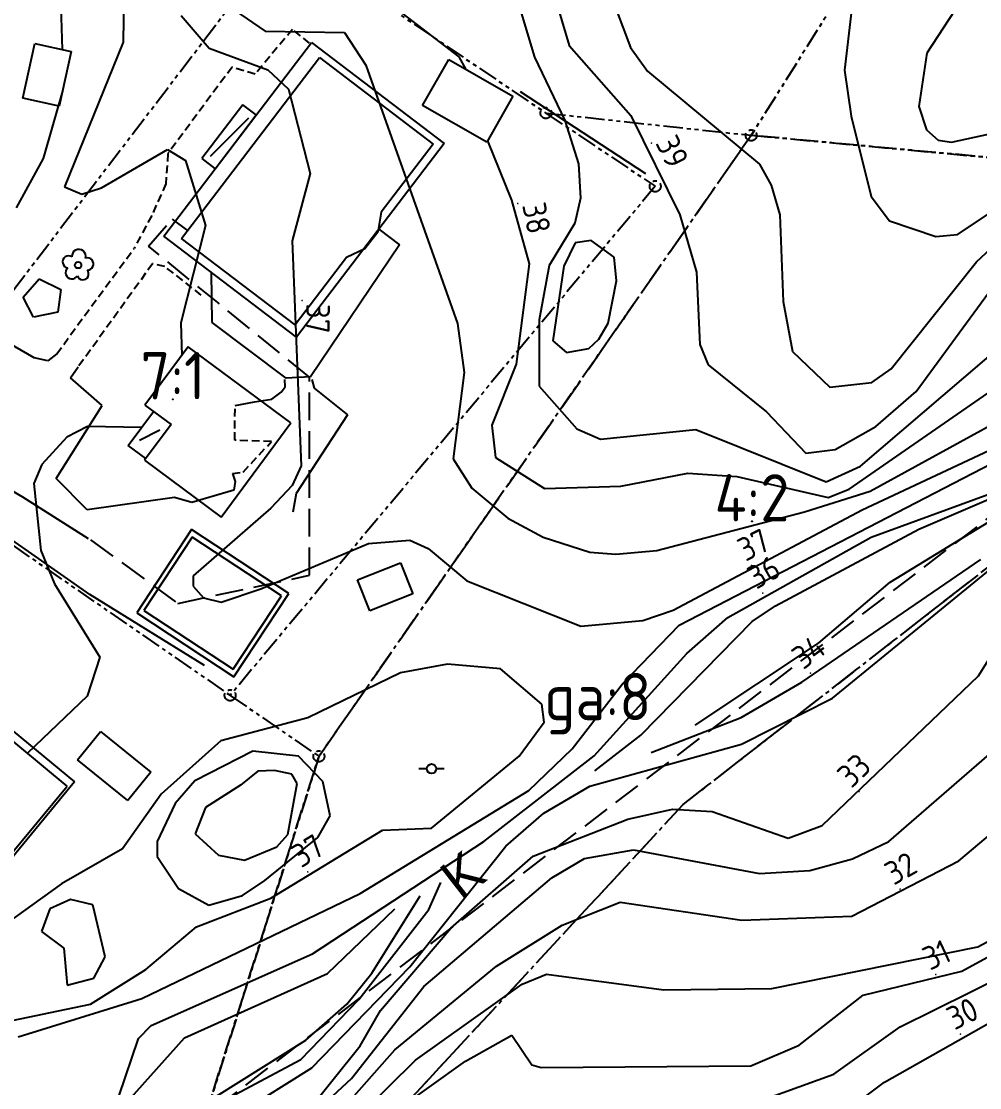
# Model space of a CAD drawing. Header units: metres. Extents: x 139929 to 143267, y 6401995 to 6404511.
# Drawn here: x 140581.7 to 140642.5, y 6402341.9 to 6402409.6 of the extents above; entities that cross this region are included whole.
import ezdxf
from ezdxf.enums import TextEntityAlignment as Align

# ---------------------------------------------------------------- set-up
doc = ezdxf.new("R2010")
doc.units = ezdxf.units.M
for name, pattern in [('DASHED', [0.75, 0.5, -0.25]), ('DASHED2', [3, 2, -1]), ('DGN Style 3', [2.464518, 1.76037, -0.704148]), ('HAECK', [0]), ('PHANTOM', [2.5, 1.25, -0.25, 0.25, -0.25, 0.25, -0.25])]:
    doc.linetypes.add(name, pattern=pattern)
doc.layers.add('LM_GRÄNSPUNKT_TEXT_NY', color=94, linetype='Continuous', lineweight=25)
for name, color, linetype in [('M-BEF-BELYSNINGSSTOLPE', 4, 'Continuous'), ('M-BEF-BYGGNAD', 3, 'Continuous'), ('M-BEF-HÄCK', 7, 'Continuous'), ('M-BEF-MUR', 4, 'Continuous'), ('M-BEF-NIVÅKURVA-PRIMÄR-0.5M', 12, 'Continuous'), ('M-BEF-NIVÅKURVA-PRIMÄR-1.0M', 12, 'Continuous'), ('M-BEF-STAKET', 4, 'STAKET'), ('M-BEF-TELE', 4, 'TELELEDNING'), ('M-BEF-TELE-INFO', 4, 'Continuous'), ('M-BEF-TELE-TEXT', 1, 'Continuous'), ('M-BEF-TRÄD', 4, 'Continuous'), ('M-BEF-VÄGKANT', 1, 'DASHED'), ('M-BEF-VÄGKANTSTÖD', 1, 'Continuous'), ('M-FASTIGHETSBETECKNING', 3, 'Continuous'), ('M-GR-FASTIGHETSGRÄNS', 3, 'PHANTOM'), ('M-GR-RÄTTIGHETSGRÄNS', 3, 'DASHED')]:
    doc.layers.add(name, color=color, linetype=linetype)
doc.styles.add('ISO', font='iso.shx', dxfattribs={"height": 2.5})
doc.styles.add('ITALICC', font='italicc', dxfattribs={"oblique": 10})
doc.styles.add('Style-font35', font='font35.shx')
doc.linetypes.add('STAKET', pattern='A,7,[134,morastr.shx,S=0.8,R=0,X=0,Y=0],0.6,[134,morastr.shx,S=0.8,R=0,X=0,Y=0],1', length=8.6)
doc.linetypes.add('TELELEDNING', pattern='A,3,-0.5,["T",Standard,S=0.5,R=0,X=0,Y=-0.25],-0.5', length=4)

# ---------------------------------------------------------------- blocks, each defined once
blk = doc.blocks.new('osynlig cirkel')
blk.add_circle((0, 0), 0.005)
blk = doc.blocks.new('OSYNLIG')
blk.add_blockref('osynlig cirkel', (0, 0))
blk = doc.blocks.new('PRI_L_ALLM')
for points in [[(-0.3, 0, 0), (-0.8, 0, 0)], [(0.8, 0, 0), (0.3, 0, 0)]]:
    blk.add_polyline3d(points)
blk.add_circle((0, 0), 0.3)
blk = doc.blocks.new('LIGGARPUNKT')
blk.add_circle((0, 0), 0.35)
at = {"layer": 'LM_GRÄNSPUNKT_TEXT_NY', "style": 'ITALICC', "oblique": 10}
blk.add_attdef('PUNKTBETECKNING', (0.5, -0.35), '', height=0.7, dxfattribs=at)
blk = doc.blocks.new('PRI_V_POLLARE')
blk.add_circle((0, 0), 0.2)
blk = doc.blocks.new('PRI_M_LÖVTRÄD')
blk.add_circle((0, 0), 0.2)
for centre, radius, start, end in [((0.047722, 0.56156), 0.443002, 345.022908, 184.096476), ((-0.601762, 0.206006), 0.384732, 57.341651, 261.23001), ((0.585988, 0.07036), 0.392534, 269.444378, 106.321877), ((-0.395828, -0.476108), 0.401424, 131.233971, 330.911027), ((0.306072, -0.564084), 0.367104, 196.976003, 41.224955)]:
    blk.add_arc(centre, radius, start, end)
blk = doc.blocks.new('PRI_NIVÅ_HÖJDPKT')
at = {"color": 0, "linetype": 'Continuous', "lineweight": -3}
blk.add_circle((183, 184), 0.0005, dxfattribs=at)

msp = doc.modelspace()

# ---------------------------------------------------------------- linework, layer by layer
at = {"layer": 'M-BEF-BYGGNAD'}
for p, q in [((140581.748, 6402404.773), (140582.511, 6402408.234)), ((140581.748, 6402404.773), (140582.511, 6402408.234)), ((140582.511, 6402408.234), (140584.833, 6402407.723)), ((140582.511, 6402408.234), (140584.833, 6402407.723)), ((140590.717, 6402395.998), (140600.096, 6402408.313)), ((140600.096, 6402408.313), (140608.524, 6402401.895)), ((140584.833, 6402407.723), (140584.07, 6402404.262)), ((140584.833, 6402407.723), (140584.07, 6402404.262)), ((140591.843, 6402395.859), (140600.612, 6402407.359)), ((140591.843, 6402395.859), (140600.612, 6402407.359)), ((140600.612, 6402407.359), (140607.816, 6402401.855)), ((140600.612, 6402407.359), (140607.816, 6402401.855)), ((140607.154, 6402404.292), (140608.82, 6402407.216)), ((140608.82, 6402407.216), (140612.891, 6402404.896)), ((140584.07, 6402404.262), (140581.748, 6402404.773)), ((140584.07, 6402404.262), (140581.748, 6402404.773)), ((140612.891, 6402404.896), (140611.225, 6402401.972)), ((140595.729, 6402404.354), (140593.127, 6402400.938)), ((140596.585, 6402403.703), (140595.729, 6402404.354)), ((140611.225, 6402401.972), (140607.154, 6402404.292)), ((140593.684, 6402401.091), (140596.123, 6402403.517)), ((140593.983, 6402400.286), (140596.585, 6402403.703)), ((140608.524, 6402401.895), (140599.145, 6402389.58)), ((140607.816, 6402401.855), (140604.51, 6402397.523)), ((140607.816, 6402401.855), (140604.51, 6402397.523)), ((140593.127, 6402400.938), (140593.983, 6402400.286)), ((140604.51, 6402397.523), (140604.301, 6402396.26)), ((140604.51, 6402397.523), (140604.301, 6402396.26)), ((140599.145, 6402389.58), (140590.717, 6402395.998)), ((140599.047, 6402390.365), (140591.843, 6402395.859)), ((140599.047, 6402390.365), (140591.843, 6402395.859)), ((140604.301, 6402396.26), (140603.488, 6402395.195)), ((140604.301, 6402396.26), (140603.488, 6402395.195)), ((140604.371, 6402396.442), (140605.679, 6402395.457)), ((140605.679, 6402395.457), (140600.036, 6402387.064)), ((140603.488, 6402395.195), (140602.311, 6402394.642)), ((140603.488, 6402395.195), (140602.311, 6402394.642)), ((140602.311, 6402394.642), (140599.047, 6402390.365)), ((140602.311, 6402394.642), (140599.047, 6402390.365)), ((140581.769, 6402392.13), (140582.799, 6402393.285)), ((140582.799, 6402393.285), (140584.162, 6402392.612)), ((140593.785, 6402390.52), (140593.742, 6402393.694)), ((140584.162, 6402392.612), (140583.982, 6402391.165)), ((140582.44, 6402390.86), (140581.769, 6402392.13)), ((140583.982, 6402391.165), (140582.44, 6402390.86)), ((140598.491, 6402386.976), (140593.785, 6402390.52)), ((140592.256, 6402388.971), (140589.515, 6402385.266)), ((140598.785, 6402384.139), (140592.256, 6402388.971)), ((140600.036, 6402387.064), (140598.491, 6402386.976)), ((140589.515, 6402385.266), (140591.172, 6402384.04)), ((140588.447, 6402382.695), (140590.055, 6402384.867)), ((140590.055, 6402384.867), (140591.172, 6402384.04)), ((140589.164, 6402383.049), (140590.454, 6402383.687)), ((140591.172, 6402384.04), (140589.484, 6402381.761)), ((140594.356, 6402378.155), (140598.785, 6402384.139)), ((140589.564, 6402381.869), (140588.447, 6402382.695)), ((140589.484, 6402381.761), (140594.356, 6402378.155)), ((140592.479, 6402377.368), (140588.99, 6402372.075)), ((140592.52, 6402376.886), (140589.45, 6402372.227)), ((140598.649, 6402373.302), (140592.479, 6402377.368)), ((140598.19, 6402373.15), (140592.52, 6402376.886)), ((140603.019, 6402374.163), (140605.75, 6402375.252)), ((140605.75, 6402375.252), (140606.538, 6402373.278)), ((140603.807, 6402372.188), (140603.019, 6402374.163)), ((140595.119, 6402368.491), (140598.19, 6402373.15)), ((140595.16, 6402368.009), (140598.649, 6402373.302)), ((140606.538, 6402373.278), (140603.807, 6402372.188)), ((140588.99, 6402372.075), (140595.16, 6402368.009)), ((140589.45, 6402372.227), (140595.119, 6402368.491)), ((140584.569, 6402361.049), (140579.462, 6402365.295)), ((140580.652, 6402364.959), (140585.047, 6402361.325)), ((140585.231, 6402362.733), (140586.685, 6402364.533)), ((140585.231, 6402362.733), (140586.685, 6402364.533)), ((140586.685, 6402364.533), (140589.877, 6402361.955)), ((140586.685, 6402364.533), (140589.877, 6402361.955)), ((140588.424, 6402360.156), (140585.231, 6402362.733)), ((140588.424, 6402360.156), (140585.231, 6402362.733)), ((140589.877, 6402361.955), (140588.424, 6402360.156)), ((140589.877, 6402361.955), (140588.424, 6402360.156)), ((140585.047, 6402361.325), (140580.038, 6402355.268)), ((140580.299, 6402355.915), (140584.569, 6402361.049))]:
    msp.add_line(p, q, dxfattribs=at)
at = {"layer": 'M-BEF-HÄCK', "lineweight": -3}
for p, q in [((140586.017, 6402373.239), (140578.803, 6402378.291)), ((140593.301, 6402368.73), (140586.017, 6402373.239))]:
    msp.add_line(p, q, dxfattribs=at)
at = {"layer": 'M-BEF-HÄCK', "color": 1, "linetype": 'HAECK', "lineweight": -3}
for p, q in [((140586.017, 6402373.239), (140578.803, 6402378.291)), ((140593.301, 6402368.73), (140586.017, 6402373.239))]:
    msp.add_line(p, q, dxfattribs=at)
at = {"layer": 'M-BEF-MUR', "lineweight": -3}
for p, q in [((140582.477, 6402388.273), (140579.069, 6402390.238)), ((140583.907, 6402388.522), (140583.351, 6402388.085)), ((140583.351, 6402388.085), (140582.477, 6402388.273)), ((140584.784, 6402387.005), (140585.276, 6402387.692)), ((140586.796, 6402385.248), (140584.784, 6402387.005)), ((140583.873, 6402380.6), (140586.796, 6402385.248))]:
    msp.add_line(p, q, dxfattribs=at)
at = {"layer": 'M-BEF-NIVÅKURVA-PRIMÄR-0.5M', "linetype": 'Continuous', "lineweight": -3}
for p, q in [((140588.267, 6402417.001, 36.5), (140588.136, 6402408.318, 36.5)), ((140611.782, 6402415.615, 38.5), (140614.255, 6402407.383, 38.5)), ((140595.192, 6402410.363, 37.5), (140597.142, 6402409.032, 37.5)), ((140619.385, 6402410.563, 39.5), (140620.353, 6402407.984, 39.5)), ((140640.949, 6402410.309, 40.5), (140639.181, 6402407.636, 40.5)), ((140597.142, 6402409.032, 37.5), (140602.181, 6402408.942, 37.5)), ((140602.181, 6402408.942, 37.5), (140603.541, 6402406.855, 37.5)), ((140588.136, 6402408.318, 36.5), (140584.402, 6402399.126, 36.5)), ((140620.353, 6402407.984, 39.5), (140621.44, 6402406.492, 39.5)), ((140614.255, 6402407.383, 38.5), (140616.191, 6402403.356, 38.5)), ((140639.181, 6402407.636, 40.5), (140638.675, 6402404.23, 40.5)), ((140603.541, 6402406.855, 37.5), (140609.376, 6402390.453, 37.5)), ((140621.44, 6402406.492, 39.5), (140628.561, 6402400.572, 39.5)), ((140638.675, 6402404.23, 40.5), (140639.167, 6402402.758, 40.5)), ((140616.191, 6402403.356, 38.5), (140617.051, 6402400.587, 38.5)), ((140639.167, 6402402.758, 40.5), (140639.899, 6402402.098, 40.5)), ((140640.741, 6402401.965, 40.5), (140644.733, 6402402.83, 40.5)), ((140642.331, 6402394.371, 39.5), (140651.744, 6402403.156, 39.5)), ((140639.899, 6402402.098, 40.5), (140640.741, 6402401.965, 40.5)), ((140586.748, 6402399.074, 36.5), (140590.956, 6402401.497, 36.5)), ((140590.956, 6402401.497, 36.5), (140592.079, 6402400.809, 36.5)), ((140592.079, 6402400.809, 36.5), (140593.368, 6402396.675, 36.5)), ((140617.051, 6402400.587, 38.5), (140617.178, 6402398.412, 38.5)), ((140628.561, 6402400.572, 39.5), (140629.3, 6402399.24, 39.5)), ((140629.3, 6402399.24, 39.5), (140629.852, 6402397.366, 39.5)), ((140584.402, 6402399.126, 36.5), (140585.503, 6402398.676, 36.5)), ((140585.503, 6402398.676, 36.5), (140586.748, 6402399.074, 36.5)), ((140617.178, 6402398.412, 38.5), (140616.815, 6402396.826, 38.5)), ((140629.852, 6402397.366, 39.5), (140630.065, 6402391.843, 39.5)), ((140593.368, 6402396.675, 36.5), (140591.783, 6402390.486, 36.5)), ((140616.815, 6402396.826, 38.5), (140615.194, 6402394.138, 38.5)), ((140634.965, 6402381.39, 38.5), (140652.402, 6402396.298, 38.5)), ((140615.194, 6402394.138, 38.5), (140614.558, 6402390.679, 38.5)), ((140636.926, 6402387.577, 39.5), (140642.331, 6402394.371, 39.5)), ((140630.065, 6402391.843, 39.5), (140630.642, 6402388.678, 39.5)), ((140591.783, 6402390.486, 36.5), (140591.853, 6402388.425, 36.5)), ((140609.376, 6402390.453, 37.5), (140609.793, 6402387.338, 37.5)), ((140614.558, 6402390.679, 38.5), (140614.547, 6402386.466, 38.5)), ((140635.585, 6402379.793, 37.5), (140652.327, 6402389.005, 37.5)), ((140630.642, 6402388.678, 39.5), (140633.019, 6402386.397, 39.5)), ((140609.793, 6402387.338, 37.5), (140609.087, 6402381.847, 37.5)), ((140635.681, 6402386.712, 39.5), (140636.926, 6402387.577, 39.5)), ((140614.547, 6402386.466, 38.5), (140616.939, 6402383.765, 38.5)), ((140633.019, 6402386.397, 39.5), (140635.681, 6402386.712, 39.5)), ((140585.857, 6402383.904, 36.5), (140584.553, 6402383.223, 36.5)), ((140589.296, 6402383.841, 36.5), (140585.857, 6402383.904, 36.5)), ((140616.939, 6402383.765, 38.5), (140618.448, 6402383.111, 38.5)), ((140618.448, 6402383.111, 38.5), (140624.507, 6402383.713, 38.5)), ((140624.507, 6402383.713, 38.5), (140632.79, 6402380.397, 38.5)), ((140584.553, 6402383.223, 36.5), (140582.963, 6402381.492, 36.5)), ((140609.087, 6402381.847, 37.5), (140610.289, 6402379.994, 37.5)), ((140623.448, 6402371.285, 36.5), (140643.908, 6402381.87, 36.5)), ((140582.963, 6402381.492, 36.5), (140582.464, 6402380.297, 36.5)), ((140632.79, 6402380.397, 38.5), (140634.965, 6402381.39, 38.5)), ((140582.464, 6402380.297, 36.5), (140582.907, 6402376.027, 36.5)), ((140610.289, 6402379.994, 37.5), (140612.559, 6402378.082, 37.5)), ((140631.418, 6402378.479, 37.5), (140635.585, 6402379.793, 37.5)), ((140636.848, 6402374.008, 34.5), (140646.19, 6402379.743, 34.5)), ((140638.664, 6402377.39, 35.5), (140643.723, 6402379.54, 35.5)), ((140622.025, 6402376.021, 37.5), (140631.418, 6402378.479, 37.5)), ((140612.559, 6402378.082, 37.5), (140614.809, 6402376.867, 37.5)), ((140614.809, 6402376.867, 37.5), (140617.774, 6402375.925, 37.5)), ((140629.577, 6402372.516, 35.5), (140638.664, 6402377.39, 35.5)), ((140582.907, 6402376.027, 36.5), (140583.77, 6402373.913, 36.5)), ((140617.774, 6402375.925, 37.5), (140619.419, 6402375.805, 37.5)), ((140619.419, 6402375.805, 37.5), (140622.025, 6402376.021, 37.5)), ((140633.179, 6402366.643, 33.5), (140643.227, 6402374.848, 33.5)), ((140583.77, 6402373.913, 36.5), (140586.652, 6402369.245, 36.5)), ((140632.295, 6402370.151, 34.5), (140636.848, 6402374.008, 34.5)), ((140628.083, 6402371.515, 35.5), (140629.577, 6402372.516, 35.5)), ((140621.01, 6402364.298, 35.5), (140628.083, 6402371.515, 35.5)), ((140619.846, 6402367.562, 36.5), (140623.448, 6402371.285, 36.5)), ((140624.457, 6402364.928, 34.5), (140632.295, 6402370.151, 34.5)), ((140586.652, 6402369.245, 36.5), (140585.84, 6402366.766, 36.5)), ((140616.655, 6402363.427, 36.5), (140619.846, 6402367.562, 36.5)), ((140585.84, 6402366.766, 36.5), (140582.047, 6402363.146, 36.5)), ((140627.413, 6402363.734, 33.5), (140633.179, 6402366.643, 33.5)), ((140618.085, 6402362.031, 35.5), (140621.01, 6402364.298, 35.5)), ((140596.373, 6402363.274, 37.5), (140592.675, 6402361.394, 37.5)), ((140599.26, 6402362.97, 37.5), (140596.373, 6402363.274, 37.5)), ((140613.896, 6402360.786, 36.5), (140616.655, 6402363.427, 36.5)), ((140617.784, 6402361.06, 33.5), (140627.413, 6402363.734, 33.5)), ((140636.766, 6402357.552, 32.5), (140643.47, 6402363.376, 32.5)), ((140600.821, 6402361.347, 37.5), (140599.26, 6402362.97, 37.5)), ((140592.675, 6402361.394, 37.5), (140591.443, 6402359.959, 37.5)), ((140601.278, 6402359.176, 37.5), (140600.821, 6402361.347, 37.5)), ((140603.182, 6402354.243, 36.5), (140613.896, 6402360.786, 36.5)), ((140614.862, 6402359.346, 33.5), (140617.784, 6402361.06, 33.5)), ((140591.443, 6402359.959, 37.5), (140590.298, 6402357.549, 37.5)), ((140612.44, 6402357.252, 33.5), (140614.862, 6402359.346, 33.5)), ((140600.506, 6402357.795, 37.5), (140601.278, 6402359.176, 37.5)), ((140590.298, 6402357.549, 37.5), (140590.282, 6402356.595, 37.5)), ((140597.128, 6402355.056, 37.5), (140600.506, 6402357.795, 37.5)), ((140606.342, 6402349.573, 33.5), (140612.44, 6402357.252, 33.5)), ((140634.467, 6402356.436, 32.5), (140636.766, 6402357.552, 32.5)), ((140590.282, 6402356.595, 37.5), (140591.648, 6402354.554, 37.5)), ((140617.427, 6402356.468, 32.5), (140620.547, 6402357.008, 32.5)), ((140620.547, 6402357.008, 32.5), (140628.544, 6402355.512, 32.5)), ((140615.357, 6402355.228, 32.5), (140617.427, 6402356.468, 32.5)), ((140631.754, 6402355.706, 32.5), (140634.467, 6402356.436, 32.5)), ((140607.236, 6402348.323, 32.5), (140615.357, 6402355.228, 32.5)), ((140628.544, 6402355.512, 32.5), (140631.754, 6402355.706, 32.5)), ((140591.648, 6402354.554, 37.5), (140593.562, 6402353.506, 37.5)), ((140595.72, 6402354.103, 37.5), (140597.128, 6402355.056, 37.5)), ((140584.785, 6402353.868, 37.5), (140583.48, 6402353.267, 37.5)), ((140586.205, 6402353.525, 37.5), (140584.785, 6402353.868, 37.5)), ((140589.32, 6402347.577, 36.5), (140603.182, 6402354.243, 36.5)), ((140593.562, 6402353.506, 37.5), (140595.72, 6402354.103, 37.5)), ((140603.916, 6402349.181, 34.5), (140606.992, 6402354.089, 34.5)), ((140583.48, 6402353.267, 37.5), (140582.952, 6402351.821, 37.5)), ((140586.994, 6402350.216, 37.5), (140586.205, 6402353.525, 37.5)), ((140601.116, 6402349.159, 35.5), (140605.39, 6402353.269, 35.5)), ((140582.952, 6402351.821, 37.5), (140584.351, 6402350.775, 37.5)), ((140642.429, 6402350.853, 31.5), (140644.353, 6402351.888, 31.5)), ((140584.351, 6402350.775, 37.5), (140584.565, 6402348.409, 37.5)), ((140629.326, 6402348.212, 31.5), (140642.429, 6402350.853, 31.5)), ((140637.497, 6402345.761, 30.5), (140647.43, 6402350.698, 30.5)), ((140586.263, 6402348.859, 37.5), (140586.994, 6402350.216, 37.5)), ((140592.036, 6402345.06, 35.5), (140601.116, 6402349.159, 35.5)), ((140600.123, 6402343.171, 33.5), (140606.342, 6402349.573, 33.5)), ((140602.33, 6402347.21, 34.5), (140603.916, 6402349.181, 34.5)), ((140613.475, 6402348.487, 31.5), (140615.031, 6402349.104, 31.5)), ((140615.031, 6402349.104, 31.5), (140622.469, 6402348.119, 31.5)), ((140584.565, 6402348.409, 37.5), (140586.263, 6402348.859, 37.5)), ((140606.707, 6402343.65, 31.5), (140613.475, 6402348.487, 31.5)), ((140602.633, 6402342.485, 32.5), (140607.236, 6402348.323, 32.5)), ((140622.469, 6402348.119, 31.5), (140629.326, 6402348.212, 31.5)), ((140581.457, 6402345.136, 36.5), (140589.32, 6402347.577, 36.5)), ((140599.724, 6402344.93, 34.5), (140602.33, 6402347.21, 34.5)), ((140633.268, 6402342.752, 30.5), (140637.497, 6402345.761, 30.5)), ((140587.546, 6402340.062, 35.5), (140592.036, 6402345.06, 35.5)), ((140592.649, 6402340.471, 34.5), (140599.724, 6402344.93, 34.5)), ((140599.914, 6402336.965, 31.5), (140606.707, 6402343.65, 31.5)), ((140593.758, 6402339.195, 33.5), (140600.123, 6402343.171, 33.5)), ((140598.614, 6402338.763, 32.5), (140602.633, 6402342.485, 32.5)), ((140626.846, 6402340.436, 30.5), (140633.268, 6402342.752, 30.5))]:
    msp.add_line(p, q, dxfattribs=at)
at = {"layer": 'M-BEF-NIVÅKURVA-PRIMÄR-1.0M', "linetype": 'Continuous', "lineweight": -3}
for p, q in [((140584.118, 6402412.133, 36), (140584.246, 6402407.852, 36)), ((140615.21, 6402412.394, 39), (140616.452, 6402408.113, 39)), ((140591.81, 6402410.015, 37), (140593.598, 6402407.934, 37)), ((140605.626, 6402410.346, 38), (140609.448, 6402407.4, 38)), ((140634.403, 6402410.332, 40), (140633.955, 6402406.557, 40)), ((140616.452, 6402408.113, 39), (140620.378, 6402403.67, 39)), ((140593.598, 6402407.934, 37), (140597.312, 6402406.571, 37)), ((140609.448, 6402407.4, 38), (140609.903, 6402406.598, 38)), ((140597.312, 6402406.571, 37), (140598.637, 6402405.34, 37)), ((140633.955, 6402406.557, 40), (140634.374, 6402403.624, 40)), ((140598.637, 6402405.34, 37), (140600.008, 6402399.975, 37)), ((140584.28, 6402405.215, 36), (140583.057, 6402400.942, 36)), ((140620.378, 6402403.67, 39), (140623.49, 6402397.362, 39)), ((140634.374, 6402403.624, 40), (140635.649, 6402398.525, 40)), ((140611.272, 6402402.055, 38), (140612.808, 6402398.297, 38)), ((140583.057, 6402400.942, 36), (140581.339, 6402397.797, 36)), ((140600.008, 6402399.975, 37), (140598.869, 6402395.707, 37)), ((140635.649, 6402398.525, 40), (140636.807, 6402396.978, 40)), ((140612.808, 6402398.297, 38), (140613.911, 6402394.251, 38)), ((140641.134, 6402396.098, 40), (140644.098, 6402398.08, 40)), ((140623.49, 6402397.362, 39), (140624.56, 6402393.721, 39)), ((140636.807, 6402396.978, 40), (140639.744, 6402395.972, 40)), ((140639.744, 6402395.972, 40), (140641.134, 6402396.098, 40)), ((140598.869, 6402395.707, 37), (140599.433, 6402381.416, 37)), ((140616.838, 6402395.571, 39), (140616.128, 6402394.088, 39)), ((140617.86, 6402395.715, 39), (140616.838, 6402395.571, 39)), ((140619.328, 6402394.665, 39), (140617.86, 6402395.715, 39)), ((140619.47, 6402393.166, 39), (140619.328, 6402394.665, 39)), ((140613.911, 6402394.251, 38), (140613.094, 6402387.868, 38)), ((140616.128, 6402394.088, 39), (140615.427, 6402389.343, 39)), ((140618.945, 6402390.476, 39), (140619.47, 6402393.166, 39)), ((140624.56, 6402393.721, 39), (140624.771, 6402389.108, 39)), ((140638.499, 6402386.128, 39), (140643.09, 6402392.406, 39)), ((140618.349, 6402389.45, 39), (140618.945, 6402390.476, 39)), ((140615.427, 6402389.343, 39), (140616.292, 6402388.611, 39)), ((140617.705, 6402388.86, 39), (140618.349, 6402389.45, 39)), ((140624.771, 6402389.108, 39), (140625.281, 6402387.818, 39)), ((140616.292, 6402388.611, 39), (140617.705, 6402388.86, 39)), ((140613.094, 6402387.868, 38), (140611.559, 6402383.998, 38)), ((140625.281, 6402387.818, 39), (140629.003, 6402384.847, 39)), ((140634.25, 6402379.92, 38), (140644.962, 6402387.355, 38)), ((140635.942, 6402383.91, 39), (140638.499, 6402386.128, 39)), ((140629.003, 6402384.847, 39), (140631.503, 6402382.216, 39)), ((140611.559, 6402383.998, 38), (140611.782, 6402381.931, 38)), ((140633.364, 6402382.453, 39), (140635.942, 6402383.91, 39)), ((140635.079, 6402378.608, 37), (140644.615, 6402383.086, 37)), ((140635.651, 6402376.877, 36), (140652.265, 6402382.972, 36)), ((140631.503, 6402382.216, 39), (140633.364, 6402382.453, 39)), ((140611.782, 6402381.931, 38), (140614.895, 6402379.966, 38)), ((140599.433, 6402381.416, 37), (140598.872, 6402380.152, 37)), ((140619.754, 6402380.121, 38), (140624.008, 6402380.936, 38)), ((140624.008, 6402380.936, 38), (140627.121, 6402380.722, 38)), ((140627.121, 6402380.722, 38), (140632.904, 6402379.402, 38)), ((140598.872, 6402380.152, 37), (140597.52, 6402378.714, 37)), ((140614.895, 6402379.966, 38), (140619.754, 6402380.121, 38)), ((140632.904, 6402379.402, 38), (140634.25, 6402379.92, 38)), ((140597.52, 6402378.714, 37), (140592.587, 6402374.419, 37)), ((140623.072, 6402372.243, 37), (140635.079, 6402378.608, 37)), ((140626.539, 6402371.775, 36), (140635.651, 6402376.877, 36)), ((140596.873, 6402373.591, 37), (140603.713, 6402376.47, 37)), ((140603.713, 6402376.47, 37), (140606.337, 6402376.684, 37)), ((140606.337, 6402376.684, 37), (140607.498, 6402376.165, 37)), ((140607.498, 6402376.165, 37), (140609.954, 6402374.105, 37)), ((140631.242, 6402367.668, 34), (140642.604, 6402375.468, 34)), ((140592.587, 6402374.419, 37), (140592.581, 6402373.765, 37)), ((140609.954, 6402374.105, 37), (140617.202, 6402371.225, 37)), ((140592.581, 6402373.765, 37), (140593.237, 6402373.022, 37)), ((140594.35, 6402372.755, 37), (140596.873, 6402373.591, 37)), ((140593.237, 6402373.022, 37), (140594.35, 6402372.755, 37)), ((140621.148, 6402371.58, 37), (140623.072, 6402372.243, 37)), ((140617.202, 6402371.225, 37), (140621.148, 6402371.58, 37)), ((140623.931, 6402369.479, 36), (140626.539, 6402371.775, 36)), ((140642.459, 6402368.076, 33), (140644.558, 6402371.447, 33)), ((140618.041, 6402362.989, 36), (140623.931, 6402369.479, 36)), ((140608.743, 6402368.812, 37), (140605.737, 6402368.257, 37)), ((140612.09, 6402368.518, 37), (140608.743, 6402368.812, 37)), ((140605.737, 6402368.257, 37), (140599.863, 6402365.399, 37)), ((140614.728, 6402366.267, 37), (140612.09, 6402368.518, 37)), ((140632.543, 6402358.552, 33), (140642.459, 6402368.076, 33)), ((140627.384, 6402365.417, 34), (140631.242, 6402367.668, 34)), ((140614.882, 6402365.133, 37), (140614.728, 6402366.267, 37)), ((140599.863, 6402365.399, 37), (140594.339, 6402363.948, 37)), ((140621.666, 6402363.188, 34), (140627.384, 6402365.417, 34)), ((140613.286, 6402362.973, 37), (140614.882, 6402365.133, 37)), ((140594.339, 6402363.948, 37), (140590.537, 6402360.557, 37)), ((140607.726, 6402358.4, 37), (140613.286, 6402362.973, 37)), ((140611.048, 6402357.543, 36), (140618.041, 6402362.989, 36)), ((140596.676, 6402362.009, 38), (140595.574, 6402361.118, 38)), ((140597.733, 6402362.053, 38), (140596.676, 6402362.009, 38)), ((140598.85, 6402361.81, 38), (140597.733, 6402362.053, 38)), ((140598.589, 6402357.99, 38), (140599.173, 6402361.228, 38)), ((140599.173, 6402361.228, 38), (140598.85, 6402361.81, 38)), ((140590.537, 6402360.557, 37), (140588.095, 6402357.079, 37)), ((140595.574, 6402361.118, 38), (140593.351, 6402359.7, 38)), ((140641.204, 6402356.312, 32), (140646.983, 6402361.199, 32)), ((140593.351, 6402359.7, 38), (140592.697, 6402358.02, 38)), ((140620.189, 6402358.957, 33), (140623.034, 6402359.607, 33)), ((140623.034, 6402359.607, 33), (140625.549, 6402359.454, 33)), ((140625.549, 6402359.454, 33), (140630.383, 6402357.76, 33)), ((140614.172, 6402356.607, 33), (140620.189, 6402358.957, 33)), ((140630.383, 6402357.76, 33), (140632.543, 6402358.552, 33)), ((140592.697, 6402358.02, 38), (140594.183, 6402356.672, 38)), ((140597.506, 6402353.952, 37), (140604.595, 6402358.261, 37)), ((140597.889, 6402357.195, 38), (140598.589, 6402357.99, 38)), ((140604.595, 6402358.261, 37), (140607.726, 6402358.4, 37)), ((140595.842, 6402356.348, 38), (140597.889, 6402357.195, 38)), ((140600.149, 6402350.407, 36), (140611.048, 6402357.543, 36)), ((140588.095, 6402357.079, 37), (140584.208, 6402354.859, 37)), ((140594.183, 6402356.672, 38), (140595.842, 6402356.348, 38)), ((140608.946, 6402352.044, 33), (140614.172, 6402356.607, 33)), ((140634.428, 6402352.806, 32), (140641.204, 6402356.312, 32)), ((140584.208, 6402354.859, 37), (140579.073, 6402351.175, 37)), ((140607.547, 6402353.214, 34), (140608.317, 6402354.941, 34)), ((140592.778, 6402352.124, 37), (140597.506, 6402353.952, 37)), ((140603.094, 6402347.506, 34), (140607.547, 6402353.214, 34)), ((140616.009, 6402352.217, 32), (140619.702, 6402353.68, 32)), ((140619.702, 6402353.68, 32), (140627.433, 6402352.541, 32)), ((140641.409, 6402349.296, 31), (140649.486, 6402353.738, 31)), ((140627.433, 6402352.541, 32), (140634.428, 6402352.806, 32)), ((140589.569, 6402349.412, 37), (140592.778, 6402352.124, 37)), ((140604.469, 6402346.804, 33), (140608.946, 6402352.044, 33)), ((140611.849, 6402349.618, 32), (140616.009, 6402352.217, 32)), ((140589.915, 6402345.859, 36), (140600.149, 6402350.407, 36)), ((140586.062, 6402347.212, 37), (140589.569, 6402349.412, 37)), ((140605.378, 6402344.301, 32), (140611.849, 6402349.618, 32)), ((140635.131, 6402347.77, 31), (140641.409, 6402349.296, 31)), ((140631.064, 6402344.605, 31), (140635.131, 6402347.77, 31)), ((140579.362, 6402345.816, 37), (140586.062, 6402347.212, 37)), ((140599.426, 6402343.698, 34), (140603.094, 6402347.506, 34)), ((140603.194, 6402344.557, 33), (140604.469, 6402346.804, 33)), ((140636.482, 6402342.254, 30), (140643.749, 6402346.364, 30)), ((140589.098, 6402345.029, 36), (140589.915, 6402345.859, 36)), ((140587.86, 6402341.351, 36), (140589.098, 6402345.029, 36)), ((140609.866, 6402343.596, 31), (140612.817, 6402345.232, 31)), ((140612.817, 6402345.232, 31), (140614.098, 6402343.358, 31)), ((140599.463, 6402339.922, 33), (140603.194, 6402344.557, 33)), ((140601.094, 6402339.47, 32), (140605.378, 6402344.301, 32)), ((140628, 6402343.281, 31), (140631.064, 6402344.605, 31)), ((140588.543, 6402337.916, 34), (140599.426, 6402343.698, 34)), ((140595.857, 6402333.573, 31), (140609.866, 6402343.596, 31)), ((140614.098, 6402343.358, 31), (140614.686, 6402343.177, 31)), ((140614.686, 6402343.177, 31), (140628, 6402343.281, 31)), ((140631.22, 6402338.302, 30), (140636.482, 6402342.254, 30))]:
    msp.add_line(p, q, dxfattribs=at)
at = {"layer": 'M-BEF-STAKET', "lineweight": -3}
msp.add_line((140621.323, 6402399.96), (140613.36, 6402405.18), dxfattribs=at)
at = {"layer": 'M-BEF-STAKET', "color": 1, "linetype": 'STAKET', "lineweight": -3}
msp.add_line((140621.323, 6402399.96), (140613.36, 6402405.18), dxfattribs=at)
at = {"layer": 'M-BEF-TELE', "linetype": 'Continuous'}
for p, q in [((140581.751, 6402379.41), (140576.4, 6402382.551)), ((140585.931, 6402376.779), (140581.751, 6402379.41))]:
    msp.add_line(p, q, dxfattribs=at)
at = {"layer": 'M-BEF-TELE-INFO', "linetype": 'DGN Style 3'}
for p, q in [((140589.73, 6402395.362), (140591.242, 6402397.09)), ((140591.242, 6402397.09), (140592.23, 6402396.333)), ((140599.977, 6402387.035), (140589.73, 6402395.362)), ((140599.972, 6402374.453), (140599.977, 6402387.035)), ((140574.379, 6402325.619), (140652.269, 6402385.095)), ((140586.053, 6402376.714), (140591.613, 6402372.67)), ((140591.613, 6402372.67), (140599.972, 6402374.453))]:
    msp.add_line(p, q, dxfattribs=at)
at = {"layer": 'M-BEF-VÄGKANT', "lineweight": -3}
for p, q in [((140598.881, 6402409.136), (140596.507, 6402406.287)), ((140599.974, 6402408.268), (140598.881, 6402409.136)), ((140595.047, 6402406.739), (140590.971, 6402401.247)), ((140596.507, 6402406.287), (140595.047, 6402406.739)), ((140590.971, 6402401.247), (140590.843, 6402399.331)), ((140590.843, 6402399.331), (140589.944, 6402397.308)), ((140589.944, 6402397.308), (140588.819, 6402395.219)), ((140583.907, 6402388.522), (140588.819, 6402395.219)), ((140589.995, 6402394.251), (140585.276, 6402387.692)), ((140590.771, 6402394.08), (140589.995, 6402394.251)), ((140593.087, 6402392.252), (140590.771, 6402394.08)), ((140595.216, 6402383.039), (140595.236, 6402385.246)), ((140597.547, 6402382.946), (140595.216, 6402383.039)), ((140595.76, 6402381.015), (140597.547, 6402382.946)), ((140595.071, 6402380.931), (140595.76, 6402381.015))]:
    msp.add_line(p, q, dxfattribs=at)
at = {"layer": 'M-BEF-VÄGKANTSTÖD', "lineweight": -3}
for p, q in [((140598.171, 6402386.097), (140598.411, 6402386.436)), ((140598.411, 6402386.436), (140598.406, 6402386.897)), ((140600.119, 6402386.891), (140600.26, 6402386.337)), ((140600.26, 6402386.337), (140602.384, 6402384.655)), ((140596.469, 6402385.466), (140597.583, 6402385.648)), ((140597.583, 6402385.648), (140598.171, 6402386.097)), ((140595.236, 6402385.246), (140596.469, 6402385.466)), ((140602.384, 6402384.655), (140599.114, 6402379.653)), ((140595.071, 6402380.931), (140595.249, 6402380.412)), ((140585.835, 6402378.61), (140583.873, 6402380.6)), ((140595.249, 6402380.412), (140595.165, 6402379.868)), ((140595.165, 6402379.868), (140592.5, 6402379.079)), ((140599.114, 6402379.653), (140598.904, 6402378.459)), ((140591.39, 6402379.394), (140585.835, 6402378.61)), ((140592.5, 6402379.079), (140591.39, 6402379.394))]:
    msp.add_line(p, q, dxfattribs=at)
at = {"layer": 'M-GR-FASTIGHETSGRÄNS'}
for p, q in [((140641.535, 6402423.908), (140628.022, 6402402.406)), ((140641.535, 6402423.908), (140628.023, 6402402.407)), ((140641.535, 6402423.908), (140628.023, 6402402.407)), ((140575.056, 6402384.582), (140598.321, 6402415.062)), ((140575.056, 6402384.582), (140598.321, 6402415.062)), ((140598.321, 6402415.062), (140614.987, 6402403.821)), ((140598.321, 6402415.062), (140614.987, 6402403.821)), ((140614.987, 6402403.821), (140621.929, 6402399.17)), ((140614.987, 6402403.821), (140628.023, 6402402.407)), ((140614.987, 6402403.821), (140621.929, 6402399.17)), ((140614.987, 6402403.821), (140628.023, 6402402.407)), ((140628.022, 6402402.406), (140600.565, 6402362.95)), ((140719.409, 6402393.907), (140628.023, 6402402.407)), ((140628.023, 6402402.407), (140652.441, 6402400.136)), ((140621.929, 6402399.17), (140594.925, 6402366.828)), ((140621.929, 6402399.17), (140594.925, 6402366.828)), ((140570.844, 6402383.445), (140594.925, 6402366.828)), ((140570.844, 6402383.445), (140594.925, 6402366.828)), ((140623.697, 6402359.884), (140652.256, 6402382.112)), ((140594.925, 6402366.828), (140600.565, 6402362.95)), ((140594.925, 6402366.828), (140600.565, 6402362.95)), ((140592.336, 6402336.875), (140600.565, 6402362.95)), ((140600.565, 6402362.95), (140592.336, 6402336.875)), ((140592.336, 6402336.875), (140600.565, 6402362.95)), ((140594.003, 6402327.817), (140623.697, 6402359.884))]:
    msp.add_line(p, q, dxfattribs=at)
at = {"layer": 'M-GR-RÄTTIGHETSGRÄNS', "color": 1, "linetype": 'DASHED2', "lineweight": -3}
for p, q in [((140600.565, 6402362.95), (140628.023, 6402402.407)), ((140623.697, 6402359.884), (140652.256, 6402382.112)), ((140594.003, 6402327.817), (140623.697, 6402359.884))]:
    msp.add_line(p, q, dxfattribs=at)

# ---------------------------------------------------------------- block references
at = {"layer": 'M-BEF-BELYSNINGSSTOLPE'}
msp.add_blockref('PRI_L_ALLM', (140607.718, 6402362.167), dxfattribs=at)
msp.add_blockref('PRI_L_ALLM', (140607.718, 6402362.167), dxfattribs=at)
at = {"layer": 'M-BEF-NIVÅKURVA-PRIMÄR-1.0M', "color": 1, "linetype": 'Continuous', "lineweight": -3, "xscale": 0.001, "yscale": 0.001, "zscale": 0.001}
for p in [(140621.507, 6402401.719, 39), (140613.022, 6402397.888, 38), (140599.316, 6402391.725, 37), (140627.867, 6402374.895, 37), (140628.574, 6402373.135, 36), (140631.603, 6402368.051, 34), (140634.705, 6402360.541, 33), (140599.671, 6402355.439, 37), (140637.306, 6402354.333, 32), (140639.566, 6402348.913, 31), (140641.137, 6402345.118, 30)]:
    msp.add_blockref('PRI_NIVÅ_HÖJDPKT', p, dxfattribs=at)
at = {"layer": 'M-BEF-TRÄD', "color": 1, "linetype": 'Continuous', "lineweight": -3}
msp.add_blockref('PRI_M_LÖVTRÄD', (140585.268, 6402394.16), dxfattribs=at)
at = {"layer": 'M-FASTIGHETSBETECKNING', "lineweight": -3}
for p in [(140591.288, 6402385.635), (140628.073, 6402377.88)]:
    msp.add_blockref('OSYNLIG', p, dxfattribs=at)
at = {"layer": 'M-GR-FASTIGHETSGRÄNS'}
for p in [(140614.987, 6402403.821), (140628.023, 6402402.407), (140621.929, 6402399.17), (140594.925, 6402366.828), (140600.565, 6402362.95)]:
    msp.add_blockref('LIGGARPUNKT', p, dxfattribs=at)
at = {"layer": 'M-GR-RÄTTIGHETSGRÄNS', "lineweight": -3}
msp.add_blockref('OSYNLIG', (140618.277, 6402365.248), dxfattribs=at)
at = {"layer": 'M-GR-RÄTTIGHETSGRÄNS', "color": 1, "linetype": 'Continuous', "lineweight": -3, "xscale": 0.01, "yscale": 0.01, "zscale": 0.01}
msp.add_blockref('PRI_V_POLLARE', (140618.277, 6402365.248), dxfattribs=at)

# ---------------------------------------------------------------- texts
at = {"layer": 'M-BEF-NIVÅKURVA-PRIMÄR-1.0M', "style": 'ISO'}
for s, rotation, p in [('39', 296.22599, (140621.507, 6402401.719)), ('38', 281.10599, (140613.022, 6402397.888)), ('37', 269.12699, (140599.316, 6402391.725)), ('37', 26.703, (140627.867, 6402374.895)), ('36', 29.511, (140628.574, 6402373.135)), ('34', 36.387, (140631.603, 6402368.051)), ('33', 43.947, (140634.705, 6402360.541)), ('37', 31.509, (140599.671, 6402355.439)), ('32', 29.682, (140637.306, 6402354.333)), ('31', 24.921, (140639.566, 6402348.913)), ('30', 26.415, (140641.137, 6402345.118))]:
    msp.add_text(s, height=1.5, rotation=rotation, dxfattribs=at).set_placement(p, align=Align.BOTTOM_LEFT)
at = {"layer": 'M-BEF-TELE-TEXT', "linetype": 'DGN Style 3', "style": 'Style-font35'}
msp.add_text('K', height=2.5, rotation=37.95646, dxfattribs=at).set_placement((140609.579, 6402353.756))
at = {"layer": 'M-FASTIGHETSBETECKNING', "lineweight": -3, "style": 'ISO'}
for s, p in [('7:1', (140591.288, 6402385.635)), ('4:2', (140628.073, 6402377.88))]:
    msp.add_text(s, height=3, dxfattribs=at).set_placement(p, align=Align.CENTER)
at = {"layer": 'M-GR-RÄTTIGHETSGRÄNS', "lineweight": -3, "style": 'ISO'}
msp.add_text('ga:8', height=3, dxfattribs=at).set_placement((140618.277, 6402365.248), align=Align.CENTER)

doc.saveas('drawing.dxf')
